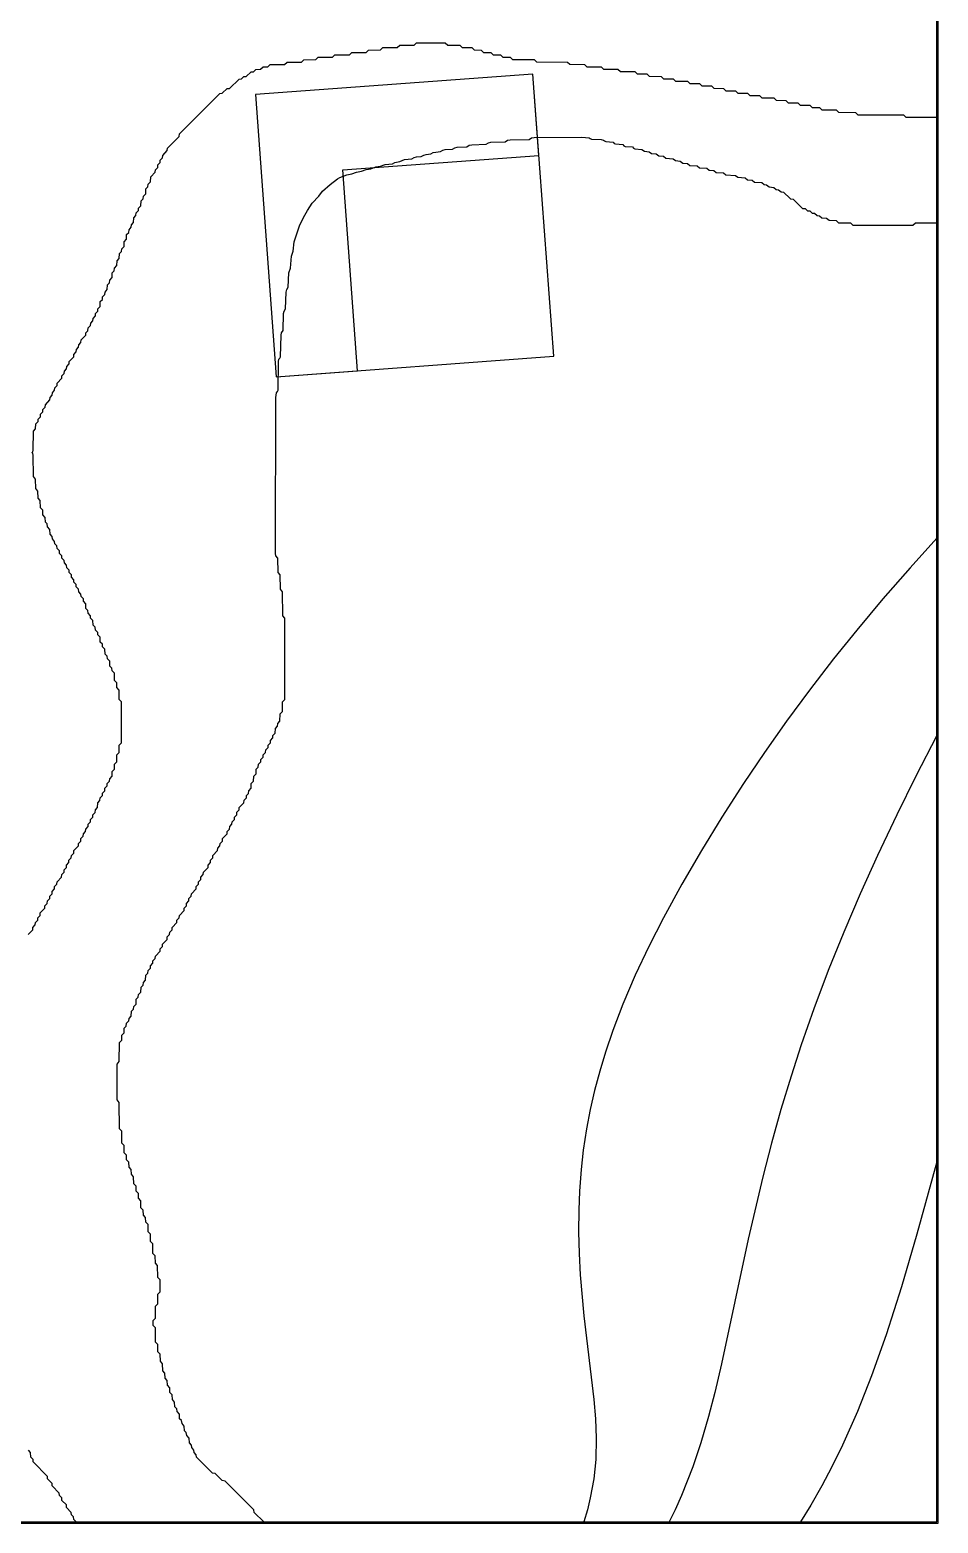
# Model space of a CAD drawing. Header units: millimetres. Extents: x 0 to 1200, y 0 to 1080.
# Drawn here: x 1010.6 to 1200, y 0 to 311.4 of the extents above; entities that cross this region are included whole.
import ezdxf

# ---------------------------------------------------------------- set-up
doc = ezdxf.new("R2010")
doc.units = ezdxf.units.MM
for name, color, linetype in [('BLDG_BOX_CAMPUS', 5, 'Continuous'), ('BLDG_FOOTPRINT_CAMPUS', 8, 'Continuous'), ('CONTOUR_44', 5, 'Continuous'), ('CONTOUR_45', 5, 'Continuous'), ('CONTOUR_46', 150, 'Continuous'), ('CONTOUR_47', 150, 'Continuous'), ('CONTOUR_48', 130, 'Continuous'), ('CONTOUR_49', 90, 'Continuous'), ('CONTOUR_50', 90, 'Continuous'), ('CONTOUR_51', 3, 'Continuous'), ('CONTOUR_52', 60, 'Continuous'), ('CONTOUR_53', 50, 'Continuous'), ('MODEL_BOUNDARY', 7, 'Continuous')]:
    doc.layers.add(name, color=color, linetype=linetype)

msp = doc.modelspace()

# ---------------------------------------------------------------- linework, layer by layer
at = {"layer": 'BLDG_BOX_CAMPUS'}
msp.add_polyline3d([(1115.52, 302.2, 103.65), (1057.67, 297.92, 103.79), (1062.02, 239.08, 102.01), (1119.86, 243.36, 101.4), (1115.52, 302.2, 103.65)], close=True, dxfattribs=at)
at = {"layer": 'BLDG_FOOTPRINT_CAMPUS'}
msp.add_polyline3d([(1062.02, 239.08, 102.01), (1078.98, 240.34, 101.81), (1075.88, 282.22, 102.07), (1116.77, 285.24, 101.96), (1115.52, 302.2, 103.65), (1057.67, 297.92, 103.79), (1062.02, 239.08, 102.01)], close=True, dxfattribs=at)
at = {"layer": 'CONTOUR_44'}
msp.add_polyline3d([(0.25, 0.25, 88), (1199.75, 0.25, 88), (1199.75, 1079.75, 88), (0.25, 1079.75, 88), (0.25, 0.25, 88)], close=True, dxfattribs=at)
at = {"layer": 'CONTOUR_45'}
msp.add_polyline3d([(0.25, 0.25, 90), (1199.75, 0.25, 90), (1199.75, 1079.75, 90), (0.25, 1079.75, 90), (0.25, 0.25, 90)], close=True, dxfattribs=at)
at = {"layer": 'CONTOUR_46'}
msp.add_polyline3d([(0.25, 0.25, 92), (1199.75, 0.25, 92), (1199.75, 1079.75, 92), (0.25, 1079.75, 92)], dxfattribs=at)
at = {"layer": 'CONTOUR_47'}
msp.add_polyline3d([(0.25, 0.25, 94), (1199.75, 0.25, 94), (1199.75, 1079.75, 94), (0.25, 1079.75, 94)], dxfattribs=at)
at = {"layer": 'CONTOUR_48'}
msp.add_polyline3d([(0.25, 0.25, 96), (1199.75, 0.25, 96), (1199.75, 1079.75, 96), (0.25, 1079.75, 96)], dxfattribs=at)
at = {"layer": 'CONTOUR_49'}
msp.add_polyline3d([(0.25, 0.25, 98), (1199.75, 0.25, 98), (1199.75, 980.59, 98)], dxfattribs=at)
at = {"layer": 'CONTOUR_50'}
msp.add_polyline3d([(0.25, 0.25, 100), (1199.75, 0.25, 100), (1199.75, 800.82, 100)], dxfattribs=at)
at = {"layer": 'CONTOUR_51'}
msp.add_polyline3d([(0.25, 0.25, 102), (1059.39, 0.25, 102), (1057.39, 2.25, 102), (1057.33, 2.75, 102), (1057.25, 2.85, 102), (1051.33, 8.75, 102), (1050.75, 8.87, 102), (1049.25, 10.33, 102), (1048.75, 10.39, 102), (1045.41, 13.75, 102), (1045.34, 14.25, 102), (1044.89, 14.75, 102), (1044.83, 15.25, 102), (1044.38, 15.75, 102), (1044.33, 16.25, 102), (1043.89, 16.75, 102), (1043.82, 17.75, 102), (1043.36, 18.25, 102), (1043.25, 18.87, 102), (1042.87, 19.25, 102), (1042.81, 20.25, 102), (1042.36, 20.75, 102), (1042.25, 21.37, 102), (1041.87, 21.75, 102), (1041.81, 22.75, 102), (1041.35, 23.25, 102), (1041.25, 23.86, 102), (1040.86, 24.25, 102), (1040.81, 25.25, 102), (1040.36, 25.75, 102), (1040.31, 26.75, 102), (1039.85, 27.25, 102), (1039.8, 28.25, 102), (1039.35, 28.75, 102), (1039.3, 29.75, 102), (1038.85, 30.25, 102), (1038.81, 31.25, 102), (1038.36, 31.75, 102), (1038.3, 33.25, 102), (1037.85, 33.75, 102), (1037.8, 35.25, 102), (1037.35, 35.75, 102), (1037.3, 37.25, 102), (1036.86, 37.75, 102), (1036.8, 40.75, 102), (1036.37, 41.25, 102), (1036.35, 41.75, 102), (1036.37, 42.25, 102), (1036.8, 42.75, 102), (1036.84, 45.25, 102), (1037.29, 45.75, 102), (1037.32, 47.75, 102), (1037.78, 48.25, 102), (1037.78, 50.75, 102), (1037.31, 51.25, 102), (1037.28, 53.75, 102), (1036.81, 54.25, 102), (1036.78, 55.75, 102), (1036.31, 56.25, 102), (1036.28, 58.25, 102), (1035.81, 58.75, 102), (1035.78, 60.25, 102), (1035.31, 60.75, 102), (1035.28, 62.25, 102), (1034.81, 62.75, 102), (1034.78, 63.75, 102), (1034.31, 64.25, 102), (1034.28, 65.25, 102), (1033.81, 65.75, 102), (1033.78, 67.25, 102), (1033.31, 67.75, 102), (1033.28, 68.75, 102), (1032.81, 69.25, 102), (1032.78, 70.25, 102), (1032.31, 70.75, 102), (1032.28, 72.25, 102), (1031.81, 72.75, 102), (1031.78, 73.75, 102), (1031.31, 74.25, 102), (1031.28, 75.25, 102), (1030.82, 75.75, 102), (1030.79, 76.75, 102), (1030.32, 77.25, 102), (1030.29, 78.75, 102), (1029.83, 79.25, 102), (1029.79, 81.75, 102), (1029.33, 82.25, 102), (1029.28, 87.75, 102), (1028.82, 88.25, 102), (1028.81, 95.25, 102), (1028.83, 95.75, 102), (1029.29, 96.25, 102), (1029.34, 100.25, 102), (1029.79, 100.75, 102), (1029.83, 101.75, 102), (1030.29, 102.25, 102), (1030.33, 103.25, 102), (1030.75, 103.67, 102), (1030.82, 104.25, 102), (1031.29, 104.75, 102), (1031.31, 105.25, 102), (1031.78, 105.75, 102), (1031.82, 106.75, 102), (1032.25, 107.18, 102), (1032.31, 107.75, 102), (1032.78, 108.25, 102), (1032.82, 109.25, 102), (1033.25, 109.68, 102), (1033.31, 110.25, 102), (1033.78, 110.75, 102), (1033.82, 111.75, 102), (1034.25, 112.18, 102), (1034.31, 112.75, 102), (1034.78, 113.25, 102), (1034.82, 114.25, 102), (1035.25, 114.68, 102), (1035.31, 115.25, 102), (1035.79, 115.75, 102), (1035.81, 116.25, 102), (1036.29, 116.75, 102), (1036.31, 117.25, 102), (1036.79, 117.75, 102), (1036.81, 118.25, 102), (1037.78, 119.25, 102), (1037.81, 119.75, 102), (1038.29, 120.25, 102), (1038.31, 120.75, 102), (1039.28, 121.75, 102), (1039.3, 122.25, 102), (1039.78, 122.75, 102), (1039.81, 123.25, 102), (1040.29, 123.75, 102), (1040.31, 124.25, 102), (1041.28, 125.25, 102), (1041.3, 125.75, 102), (1041.78, 126.25, 102), (1041.81, 126.75, 102), (1042.78, 127.75, 102), (1042.8, 128.25, 102), (1043.28, 128.75, 102), (1043.3, 129.25, 102), (1043.78, 129.75, 102), (1043.8, 130.25, 102), (1044.29, 130.75, 102), (1044.31, 131.25, 102), (1045.28, 132.25, 102), (1045.3, 132.75, 102), (1045.78, 133.25, 102), (1045.8, 133.75, 102), (1046.28, 134.25, 102), (1046.31, 134.75, 102), (1046.79, 135.25, 102), (1046.81, 135.75, 102), (1047.78, 136.75, 102), (1047.8, 137.25, 102), (1048.28, 137.75, 102), (1048.31, 138.25, 102), (1048.79, 138.75, 102), (1048.81, 139.25, 102), (1049.78, 140.25, 102), (1049.8, 140.75, 102), (1050.28, 141.25, 102), (1050.31, 141.75, 102), (1050.79, 142.25, 102), (1050.81, 142.75, 102), (1051.78, 143.75, 102), (1051.8, 144.25, 102), (1052.28, 144.75, 102), (1052.31, 145.25, 102), (1052.78, 145.75, 102), (1052.81, 146.25, 102), (1053.29, 146.75, 102), (1053.31, 147.25, 102), (1053.79, 147.75, 102), (1053.81, 148.25, 102), (1054.29, 148.75, 102), (1054.31, 149.25, 102), (1055.28, 150.25, 102), (1055.3, 150.75, 102), (1055.78, 151.25, 102), (1055.81, 151.75, 102), (1056.25, 152.19, 102), (1056.3, 152.75, 102), (1056.78, 153.25, 102), (1056.81, 154.25, 102), (1057.28, 154.75, 102), (1057.32, 155.75, 102), (1057.79, 156.25, 102), (1057.82, 157.25, 102), (1058.25, 157.68, 102), (1058.32, 158.25, 102), (1058.79, 158.75, 102), (1058.82, 159.25, 102), (1059.29, 159.75, 102), (1059.31, 160.25, 102), (1059.79, 160.75, 102), (1059.81, 161.25, 102), (1060.29, 161.75, 102), (1060.31, 162.25, 102), (1060.79, 162.75, 102), (1060.81, 163.25, 102), (1061.29, 163.75, 102), (1061.31, 164.25, 102), (1061.78, 164.75, 102), (1061.82, 165.75, 102), (1062.25, 166.18, 102), (1062.31, 166.75, 102), (1062.78, 167.25, 102), (1062.82, 168.75, 102), (1063.28, 169.25, 102), (1063.32, 171.25, 102), (1063.78, 171.75, 102), (1063.8, 188.75, 102), (1063.37, 189.25, 102), (1063.31, 194.25, 102), (1062.88, 194.75, 102), (1062.82, 197.75, 102), (1062.4, 198.25, 102), (1062.32, 201.25, 102), (1061.91, 201.75, 102), (1061.87, 202.25, 102), (1061.93, 234.75, 102), (1062.03, 235.75, 102), (1062.25, 235.97, 102), (1062.38, 236.25, 102), (1062.48, 242.25, 102), (1062.57, 242.75, 102), (1062.75, 242.93, 102), (1062.9, 243.25, 102), (1063.01, 247.75, 102), (1063.11, 248.25, 102), (1063.42, 248.75, 102), (1063.53, 252.25, 102), (1063.64, 252.75, 102), (1063.93, 253.25, 102), (1064.07, 256.75, 102), (1064.2, 257.25, 102), (1064.46, 257.75, 102), (1064.62, 260.75, 102), (1065, 261.75, 102), (1065.17, 264.25, 102), (1065.54, 265.25, 102), (1065.75, 267.25, 102), (1066.94, 270.75, 102), (1067.94, 272.75, 102), (1068.5, 273.75, 102), (1069.53, 275.25, 102), (1070.88, 276.75, 102), (1071.63, 277.75, 102), (1073.25, 279.16, 102), (1074.75, 280.34, 102), (1075.25, 280.6, 102), (1076.75, 281.18, 102), (1077.75, 281.38, 102), (1078.75, 281.76, 102), (1079.75, 281.92, 102), (1080.75, 282.32, 102), (1081.75, 282.45, 102), (1082.75, 282.85, 102), (1083.75, 282.98, 102), (1084.75, 283.37, 102), (1086.25, 283.51, 102), (1086.75, 283.78, 102), (1087.75, 284, 102), (1088.75, 284.4, 102), (1090.25, 284.53, 102), (1090.75, 284.81, 102), (1091.25, 284.94, 102), (1092.25, 285.03, 102), (1092.75, 285.32, 102), (1093.25, 285.45, 102), (1094.25, 285.54, 102), (1094.75, 285.83, 102), (1095.25, 285.95, 102), (1096.25, 286.04, 102), (1096.75, 286.32, 102), (1097.25, 286.45, 102), (1098.75, 286.55, 102), (1099.25, 286.84, 102), (1099.75, 286.96, 102), (1101.75, 287.06, 102), (1102.25, 287.35, 102), (1102.75, 287.47, 102), (1105.75, 287.58, 102), (1106.25, 287.88, 102), (1106.75, 287.99, 102), (1109.75, 288.09, 102), (1110.25, 288.39, 102), (1110.75, 288.49, 102), (1114.75, 288.59, 102), (1115.25, 288.91, 102), (1115.75, 289, 102), (1125.75, 289.05, 102), (1127.25, 288.93, 102), (1127.43, 288.75, 102), (1127.75, 288.6, 102), (1129.75, 288.53, 102), (1130.25, 288.45, 102), (1130.45, 288.25, 102), (1130.75, 288.11, 102), (1132.25, 287.97, 102), (1132.47, 287.75, 102), (1132.75, 287.62, 102), (1134.25, 287.49, 102), (1134.49, 287.25, 102), (1134.75, 287.12, 102), (1136.25, 287, 102), (1136.5, 286.75, 102), (1136.75, 286.63, 102), (1138.25, 286.5, 102), (1138.75, 286.13, 102), (1139.75, 286.02, 102), (1140.25, 285.63, 102), (1141.25, 285.54, 102), (1141.75, 285.14, 102), (1142.75, 285.05, 102), (1143.25, 284.65, 102), (1144.75, 284.54, 102), (1145.25, 284.15, 102), (1146.25, 284.06, 102), (1146.75, 283.65, 102), (1147.75, 283.57, 102), (1148.25, 283.16, 102), (1149.75, 283.07, 102), (1150.25, 282.66, 102), (1151.75, 282.57, 102), (1152.25, 282.16, 102), (1153.25, 282.09, 102), (1153.75, 281.67, 102), (1155.25, 281.59, 102), (1155.75, 281.17, 102), (1157.75, 281.08, 102), (1158.25, 280.67, 102), (1159.75, 280.58, 102), (1160.25, 280.16, 102), (1161.25, 280.09, 102), (1161.75, 279.67, 102), (1163.25, 279.57, 102), (1163.75, 279.15, 102), (1164.25, 279.1, 102), (1164.75, 278.67, 102), (1165.75, 278.58, 102), (1166.25, 278.15, 102), (1166.75, 278.09, 102), (1167.25, 277.65, 102), (1167.75, 277.59, 102), (1169.14, 276.25, 102), (1169.25, 276.17, 102), (1169.75, 276.12, 102), (1171.75, 274.2, 102), (1172.25, 274.16, 102), (1172.75, 273.69, 102), (1173.25, 273.66, 102), (1173.75, 273.2, 102), (1174.25, 273.17, 102), (1174.75, 272.7, 102), (1175.25, 272.67, 102), (1175.75, 272.21, 102), (1176.75, 272.17, 102), (1177.25, 271.71, 102), (1178.75, 271.67, 102), (1179.25, 271.21, 102), (1181.75, 271.17, 102), (1182.25, 270.71, 102), (1185.25, 270.7, 102), (1194.75, 270.71, 102), (1195.25, 271.16, 102), (1199.75, 271.19, 102), (1199.75, 737.39, 102)], dxfattribs=at)
msp.add_polyline3d([(1126.25, 0.25, 102), (1199.75, 0.25, 102), (1199.75, 205.41, 102), (1194.17, 199.25, 102), (1188.49, 192.75, 102), (1183.03, 186.25, 102), (1178.2, 180.25, 102), (1173.18, 173.75, 102), (1168.39, 167.25, 102), (1163.81, 160.75, 102), (1159.43, 154.25, 102), (1154.93, 147.25, 102), (1150.65, 140.25, 102), (1146.59, 133.25, 102), (1142.76, 126.25, 102), (1139.69, 120.25, 102), (1136.86, 114.25, 102), (1134.28, 108.25, 102), (1132.17, 102.75, 102), (1130.65, 98.25, 102), (1129.44, 94.25, 102), (1128.38, 90.25, 102), (1127.47, 86.25, 102), (1126.71, 82.25, 102), (1126.03, 77.75, 102), (1125.58, 73.75, 102), (1125.23, 69.25, 102), (1125.07, 65.25, 102), (1125.03, 60.75, 102), (1125.14, 56.25, 102), (1125.38, 51.75, 102), (1126.16, 43.25, 102), (1128.24, 25.75, 102), (1128.57, 21.75, 102), (1128.72, 17.75, 102), (1128.61, 13.25, 102), (1128.21, 9.25, 102), (1127.49, 5.25, 102), (1126.88, 2.75, 102), (1126.15, 0.25, 102), (1126.25, 0.25, 102)], close=True, dxfattribs=at)
at = {"layer": 'CONTOUR_52'}
for points in [[(1010.3, 122.75, 104), (1011.28, 123.75, 104), (1011.29, 124.25, 104), (1011.78, 124.75, 104), (1011.79, 125.25, 104), (1012.28, 125.75, 104), (1012.29, 126.25, 104), (1012.78, 126.75, 104), (1012.8, 127.25, 104), (1013.77, 128.25, 104), (1013.79, 128.75, 104), (1014.28, 129.25, 104), (1014.29, 129.75, 104), (1014.78, 130.25, 104), (1014.79, 130.75, 104), (1015.28, 131.25, 104), (1015.29, 131.75, 104), (1015.78, 132.25, 104), (1015.79, 132.75, 104), (1016.28, 133.25, 104), (1016.3, 133.75, 104), (1017.27, 134.75, 104), (1017.29, 135.25, 104), (1017.77, 135.75, 104), (1017.79, 136.25, 104), (1018.28, 136.75, 104), (1018.29, 137.25, 104), (1018.78, 137.75, 104), (1018.79, 138.25, 104), (1019.28, 138.75, 104), (1019.29, 139.25, 104), (1019.78, 139.75, 104), (1019.79, 140.25, 104), (1020.77, 141.25, 104), (1020.79, 141.75, 104), (1021.27, 142.25, 104), (1021.29, 142.75, 104), (1021.77, 143.25, 104), (1021.79, 143.75, 104), (1022.27, 144.25, 104), (1022.29, 144.75, 104), (1022.77, 145.25, 104), (1022.79, 145.75, 104), (1023.27, 146.25, 104), (1023.29, 146.75, 104), (1023.77, 147.25, 104), (1023.79, 147.75, 104), (1024.25, 148.21, 104), (1024.29, 148.75, 104), (1024.77, 149.25, 104), (1024.79, 150.25, 104), (1025.25, 150.71, 104), (1025.29, 151.25, 104), (1025.77, 151.75, 104), (1025.79, 152.25, 104), (1026.27, 152.75, 104), (1026.29, 153.25, 104), (1026.77, 153.75, 104), (1026.79, 154.25, 104), (1027.27, 154.75, 104), (1027.29, 155.25, 104), (1027.77, 155.75, 104), (1027.79, 156.75, 104), (1028.27, 157.25, 104), (1028.29, 158.25, 104), (1028.77, 158.75, 104), (1028.79, 160.25, 104), (1029.27, 160.75, 104), (1029.29, 162.25, 104), (1029.77, 162.75, 104), (1029.77, 171.25, 104), (1029.29, 171.75, 104), (1029.27, 173.75, 104), (1028.79, 174.25, 104), (1028.77, 175.25, 104), (1028.3, 175.75, 104), (1028.27, 177.25, 104), (1027.8, 177.75, 104), (1027.75, 178.3, 104), (1027.3, 178.75, 104), (1027.28, 179.75, 104), (1026.8, 180.25, 104), (1026.75, 180.81, 104), (1026.31, 181.25, 104), (1026.28, 182.25, 104), (1025.8, 182.75, 104), (1025.75, 183.31, 104), (1025.31, 183.75, 104), (1025.28, 184.75, 104), (1024.81, 185.25, 104), (1024.79, 185.75, 104), (1024.31, 186.25, 104), (1024.25, 186.82, 104), (1023.82, 187.25, 104), (1023.78, 188.25, 104), (1023.31, 188.75, 104), (1023.29, 189.25, 104), (1022.81, 189.75, 104), (1022.75, 190.32, 104), (1022.32, 190.75, 104), (1022.29, 191.75, 104), (1021.81, 192.25, 104), (1021.79, 192.75, 104), (1021.32, 193.25, 104), (1021.29, 193.75, 104), (1020.82, 194.25, 104), (1020.79, 194.75, 104), (1020.32, 195.25, 104), (1020.29, 195.75, 104), (1019.82, 196.25, 104), (1019.8, 196.75, 104), (1019.33, 197.25, 104), (1019.3, 197.75, 104), (1018.83, 198.25, 104), (1018.8, 198.75, 104), (1018.33, 199.25, 104), (1018.3, 199.75, 104), (1017.83, 200.25, 104), (1017.8, 200.75, 104), (1017.34, 201.25, 104), (1017.3, 201.75, 104), (1016.84, 202.25, 104), (1016.8, 202.75, 104), (1016.34, 203.25, 104), (1016.25, 203.84, 104), (1015.84, 204.25, 104), (1015.81, 204.75, 104), (1015.35, 205.25, 104), (1015.31, 205.75, 104), (1014.86, 206.25, 104), (1014.81, 207.25, 104), (1014.35, 207.75, 104), (1014.25, 208.37, 104), (1013.87, 208.75, 104), (1013.81, 209.75, 104), (1013.37, 210.25, 104), (1013.31, 211.25, 104), (1012.87, 211.75, 104), (1012.81, 213.25, 104), (1012.37, 213.75, 104), (1012.31, 215.25, 104), (1011.88, 215.75, 104), (1011.82, 217.75, 104), (1011.39, 218.25, 104), (1011.33, 222.75, 104), (1011.25, 223.05, 104), (1011.05, 223.25, 104), (1011.25, 223.45, 104), (1011.33, 223.75, 104), (1011.42, 227.75, 104), (1011.83, 228.25, 104), (1011.91, 229.25, 104), (1012.34, 229.75, 104), (1012.39, 230.25, 104), (1012.83, 230.75, 104), (1012.88, 231.25, 104), (1013.33, 231.75, 104), (1013.37, 232.25, 104), (1013.83, 232.75, 104), (1013.87, 233.25, 104), (1014.81, 234.25, 104), (1014.85, 234.75, 104), (1015.31, 235.25, 104), (1015.35, 235.75, 104), (1015.81, 236.25, 104), (1015.85, 236.75, 104), (1016.31, 237.25, 104), (1016.35, 237.75, 104), (1017.3, 238.75, 104), (1017.34, 239.25, 104), (1017.8, 239.75, 104), (1017.84, 240.25, 104), (1018.3, 240.75, 104), (1018.34, 241.25, 104), (1018.8, 241.75, 104), (1018.84, 242.25, 104), (1019.8, 243.25, 104), (1019.83, 243.75, 104), (1020.3, 244.25, 104), (1020.33, 244.75, 104), (1020.8, 245.25, 104), (1020.83, 245.75, 104), (1021.3, 246.25, 104), (1021.33, 246.75, 104), (1022.29, 247.75, 104), (1022.32, 248.25, 104), (1022.75, 248.68, 104), (1022.82, 249.25, 104), (1023.29, 249.75, 104), (1023.32, 250.25, 104), (1023.79, 250.75, 104), (1023.82, 251.25, 104), (1024.29, 251.75, 104), (1024.31, 252.25, 104), (1024.79, 252.75, 104), (1024.81, 253.25, 104), (1025.29, 253.75, 104), (1025.32, 254.75, 104), (1025.75, 255.18, 104), (1025.81, 255.75, 104), (1026.29, 256.25, 104), (1026.31, 256.75, 104), (1026.78, 257.25, 104), (1026.82, 258.25, 104), (1027.25, 258.68, 104), (1027.31, 259.25, 104), (1027.78, 259.75, 104), (1027.82, 260.75, 104), (1028.25, 261.18, 104), (1028.31, 261.75, 104), (1028.78, 262.25, 104), (1028.81, 263.25, 104), (1029.28, 263.75, 104), (1029.32, 264.75, 104), (1029.75, 265.18, 104), (1029.81, 265.75, 104), (1030.28, 266.25, 104), (1030.32, 267.25, 104), (1030.79, 267.75, 104), (1030.82, 268.75, 104), (1031.25, 269.18, 104), (1031.31, 269.75, 104), (1031.79, 270.25, 104), (1031.81, 270.75, 104), (1032.28, 271.25, 104), (1032.32, 272.25, 104), (1032.75, 272.68, 104), (1032.81, 273.25, 104), (1033.29, 273.75, 104), (1033.31, 274.25, 104), (1033.78, 274.75, 104), (1033.82, 275.75, 104), (1034.25, 276.18, 104), (1034.31, 276.75, 104), (1034.79, 277.25, 104), (1034.82, 278.25, 104), (1035.25, 278.68, 104), (1035.32, 279.25, 104), (1035.79, 279.75, 104), (1035.83, 280.75, 104), (1036.79, 281.75, 104), (1036.82, 282.25, 104), (1037.29, 282.75, 104), (1037.32, 283.25, 104), (1037.79, 283.75, 104), (1037.82, 284.25, 104), (1038.3, 284.75, 104), (1038.33, 285.25, 104), (1039.3, 286.25, 104), (1039.33, 286.75, 104), (1041.75, 289.2, 104), (1041.82, 289.75, 104), (1050.25, 298.17, 104), (1050.75, 298.21, 104), (1051.75, 299.18, 104), (1052.25, 299.21, 104), (1054.25, 301.17, 104), (1054.75, 301.2, 104), (1055.25, 301.68, 104), (1055.75, 301.71, 104), (1056.75, 302.67, 104), (1057.25, 302.7, 104), (1057.75, 303.17, 104), (1058.75, 303.21, 104), (1059.25, 303.68, 104), (1060.25, 303.71, 104), (1060.75, 304.17, 104), (1063.75, 304.22, 104), (1064.25, 304.69, 104), (1067.25, 304.72, 104), (1067.75, 305.2, 104), (1070.25, 305.23, 104), (1070.75, 305.7, 104), (1073.75, 305.73, 104), (1074.25, 306.2, 104), (1077.25, 306.23, 104), (1077.75, 306.7, 104), (1080.75, 306.73, 104), (1081.25, 307.21, 104), (1083.75, 307.23, 104), (1084.25, 307.71, 104), (1087.25, 307.73, 104), (1087.75, 308.21, 104), (1090.75, 308.23, 104), (1091.25, 308.7, 104), (1097.25, 308.7, 104), (1097.75, 308.23, 104), (1100.25, 308.21, 104), (1100.75, 307.73, 104), (1102.75, 307.71, 104), (1103.25, 307.23, 104), (1104.75, 307.21, 104), (1105.25, 306.73, 104), (1106.75, 306.72, 104), (1107.25, 306.23, 104), (1108.75, 306.22, 104), (1109.25, 305.74, 104), (1110.75, 305.72, 104), (1111.25, 305.24, 104), (1115.75, 305.22, 104), (1116.25, 304.74, 104), (1122.75, 304.72, 104), (1123.25, 304.24, 104), (1126.25, 304.22, 104), (1126.75, 303.74, 104), (1129.75, 303.72, 104), (1130.25, 303.24, 104), (1133.25, 303.22, 104), (1133.75, 302.74, 104), (1136.75, 302.72, 104), (1137.25, 302.24, 104), (1139.25, 302.22, 104), (1139.75, 301.74, 104), (1142.25, 301.72, 104), (1142.75, 301.24, 104), (1144.75, 301.22, 104), (1145.25, 300.74, 104), (1147.75, 300.72, 104), (1148.25, 300.24, 104), (1150.25, 300.22, 104), (1150.75, 299.74, 104), (1152.75, 299.72, 104), (1153.25, 299.24, 104), (1155.25, 299.22, 104), (1155.75, 298.74, 104), (1157.75, 298.72, 104), (1158.25, 298.24, 104), (1160.25, 298.22, 104), (1160.75, 297.74, 104), (1162.75, 297.72, 104), (1163.25, 297.24, 104), (1165.75, 297.22, 104), (1166.25, 296.73, 104), (1168.25, 296.72, 104), (1168.75, 296.23, 104), (1170.75, 296.22, 104), (1171.25, 295.73, 104), (1173.25, 295.72, 104), (1173.75, 295.23, 104), (1175.25, 295.22, 104), (1175.75, 294.73, 104), (1178.75, 294.72, 104), (1179.25, 294.23, 104), (1182.75, 294.22, 104), (1183.25, 293.73, 104), (1192.75, 293.71, 104), (1193.25, 293.23, 104), (1199.75, 293.23, 104), (1199.75, 681.31, 104)], [(0.25, 0.25, 104), (1020.29, 0.25, 104), (1019.81, 0.75, 104), (1019.75, 1.31, 104), (1019.31, 1.75, 104), (1019.28, 2.25, 104), (1018.31, 3.25, 104), (1018.25, 3.8, 104), (1017.31, 4.75, 104), (1017.29, 5.25, 104), (1016.81, 5.75, 104), (1016.78, 6.25, 104), (1015.31, 7.75, 104), (1015.29, 8.25, 104), (1014.31, 9.25, 104), (1014.29, 9.75, 104), (1011.34, 12.75, 104), (1011.31, 13.25, 104), (1010.84, 13.75, 104), (1010.8, 14.75, 104), (1010.34, 15.25, 104)]]:
    msp.add_polyline3d(points, dxfattribs=at)
msp.add_polyline3d([(1144.25, 0.25, 104), (1199.75, 0.25, 104), (1199.75, 164.28, 104), (1195.33, 155.75, 104), (1191.36, 147.75, 104), (1187.33, 139.25, 104), (1183.73, 131.25, 104), (1180.31, 123.25, 104), (1177.1, 115.25, 104), (1174.08, 107.25, 104), (1171.45, 99.75, 104), (1169.33, 93.25, 104), (1167.2, 86.25, 104), (1165.24, 79.25, 104), (1163.42, 72.25, 104), (1160.39, 59.25, 104), (1154.84, 33.25, 104), (1153.43, 27.25, 104), (1152.13, 22.25, 104), (1150.52, 16.75, 104), (1148.86, 11.75, 104), (1146.52, 5.75, 104), (1145.18, 2.75, 104), (1143.96, 0.25, 104), (1144.25, 0.25, 104)], close=True, dxfattribs=at)
at = {"layer": 'CONTOUR_53'}
msp.add_polyline3d([(1171.75, 0.25, 106), (1199.75, 0.25, 106), (1199.75, 75.33, 106), (1195.57, 60.25, 106), (1192.33, 49.25, 106), (1189.14, 39.25, 106), (1186.13, 30.75, 106), (1183.16, 23.25, 106), (1180.06, 16.25, 106), (1177.86, 11.75, 106), (1175.74, 7.75, 106), (1173.45, 3.75, 106), (1171.28, 0.25, 106), (1171.75, 0.25, 106)], close=True, dxfattribs=at)
at = {"layer": 'MODEL_BOUNDARY'}
msp.add_polyline3d([(0, 0, 86), (1200, 0, 86), (1200, 1080, 86), (0, 1080, 86)], close=True, dxfattribs=at)

doc.saveas('drawing.dxf')
